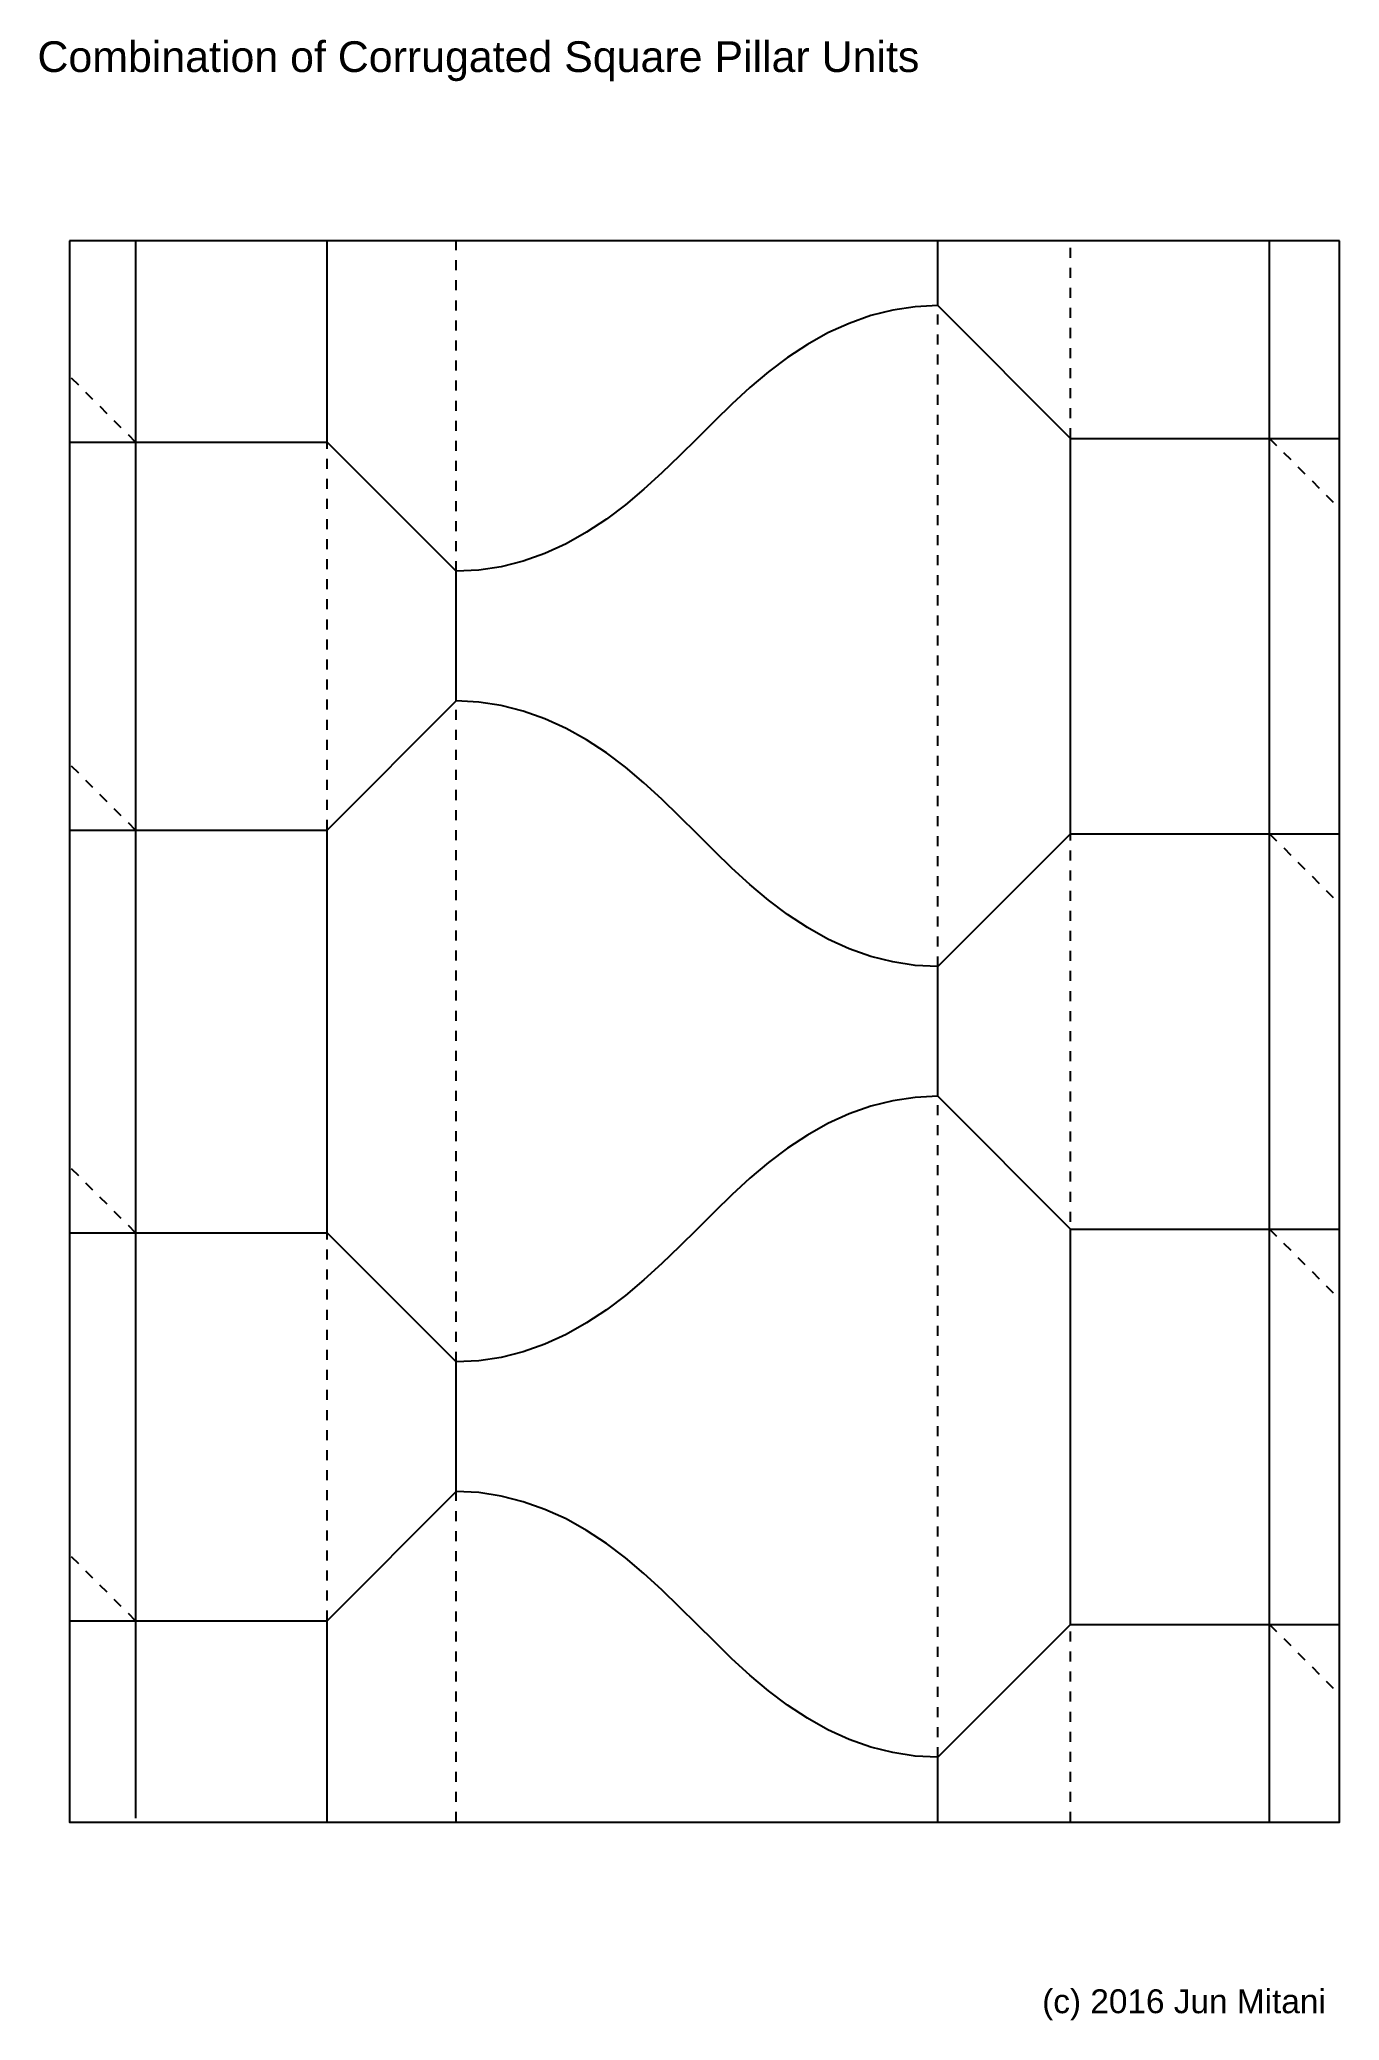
# Model space of a CAD drawing. Extents: x 11 to 194, y -288 to -9.
import ezdxf

# ---------------------------------------------------------------- set-up
doc = ezdxf.new("R2010")
doc.units = 0
for name, pattern in [('AI-LINETYPE-1', [2.822222, 1.411111, -1.411111]), ('AI-LINETYPE-10', [2.822222, 1.411111, -1.411111]), ('AI-LINETYPE-11', [2.822222, 1.411111, -1.411111]), ('AI-LINETYPE-12', [2.822222, 1.411111, -1.411111]), ('AI-LINETYPE-13', [2.822222, 1.411111, -1.411111]), ('AI-LINETYPE-14', [2.822222, 1.411111, -1.411111]), ('AI-LINETYPE-15', [2.822222, 1.411111, -1.411111]), ('AI-LINETYPE-16', [2.822222, 1.411111, -1.411111]), ('AI-LINETYPE-17', [2.822222, 1.411111, -1.411111]), ('AI-LINETYPE-18', [2.822222, 1.411111, -1.411111]), ('AI-LINETYPE-19', [2.822222, 1.411111, -1.411111]), ('AI-LINETYPE-2', [2.822222, 1.411111, -1.411111]), ('AI-LINETYPE-3', [2.822222, 1.411111, -1.411111]), ('AI-LINETYPE-4', [2.822222, 1.411111, -1.411111]), ('AI-LINETYPE-5', [2.822222, 1.411111, -1.411111]), ('AI-LINETYPE-6', [2.822222, 1.411111, -1.411111]), ('AI-LINETYPE-7', [2.822222, 1.411111, -1.411111]), ('AI-LINETYPE-8', [2.822222, 1.411111, -1.411111]), ('AI-LINETYPE-9', [2.822222, 1.411111, -1.411111])]:
    doc.linetypes.add(name, pattern=pattern)
for name, color, linetype in [('CUTLINE', 7, 'CONTINUOUS'), ('MOUNTAINLINE', 7, 'CONTINUOUS'), ('TEXT', 7, 'CONTINUOUS'), ('VALLEYLINE', 7, 'CONTINUOUS')]:
    doc.layers.add(name, color=color, linetype=linetype)

# ---------------------------------------------------------------- blocks, each defined once
blk = doc.blocks.new('BLOCK_2')
at = {"layer": 'VALLEYLINE', "color": 7, "linetype": 'AI-LINETYPE-9'}
blk.add_lwpolyline([(70.09, -37.29), (70.09, -37.29)], dxfattribs=at)
at = {"layer": 'VALLEYLINE', "color": 7, "linetype": 'AI-LINETYPE-10'}
blk.add_lwpolyline([(70.09, -83.78), (70.09, -37.29)], dxfattribs=at)
blk = doc.blocks.new('BLOCK_3')
at = {"layer": 'VALLEYLINE', "color": 7, "linetype": 'AI-LINETYPE-11'}
blk.add_lwpolyline([(137.82, -139.38), (137.82, -46.41)], dxfattribs=at)
blk = doc.blocks.new('BLOCK_4')
at = {"layer": 'VALLEYLINE', "color": 7, "linetype": 'AI-LINETYPE-12'}
blk.add_lwpolyline([(70.09, -194.98), (70.09, -102.02)], dxfattribs=at)
blk = doc.blocks.new('BLOCK_5')
at = {"layer": 'VALLEYLINE', "color": 7, "linetype": 'AI-LINETYPE-13'}
blk.add_lwpolyline([(137.82, -250.59), (137.82, -157.62)], dxfattribs=at)
blk = doc.blocks.new('BLOCK_6')
at = {"layer": 'MOUNTAINLINE', "color": 7}
blk.add_lwpolyline([(156.51, -120.7), (194.31, -120.7)], dxfattribs=at)
blk = doc.blocks.new('BLOCK_7')
at = {"layer": 'MOUNTAINLINE', "color": 7}
blk.add_lwpolyline([(156.51, -65.09), (194.31, -65.09)], dxfattribs=at)
blk = doc.blocks.new('BLOCK_8')
at = {"layer": 'MOUNTAINLINE', "color": 7}
blk.add_lwpolyline([(156.5, -176.3), (194.31, -176.3)], dxfattribs=at)
blk = doc.blocks.new('BLOCK_9')
at = {"layer": 'MOUNTAINLINE', "color": 7}
blk.add_lwpolyline([(156.5, -231.91), (194.31, -231.91)], dxfattribs=at)
blk = doc.blocks.new('BLOCK_10')
at = {"layer": 'MOUNTAINLINE', "color": 7}
blk.add_lwpolyline([(15.69, -65.61), (51.92, -65.61)], dxfattribs=at)
blk = doc.blocks.new('BLOCK_11')
at = {"layer": 'MOUNTAINLINE', "color": 7}
blk.add_lwpolyline([(15.69, -176.82), (51.92, -176.82)], dxfattribs=at)
blk = doc.blocks.new('BLOCK_12')
at = {"layer": 'MOUNTAINLINE', "color": 7}
blk.add_lwpolyline([(15.69, -120.19), (51.92, -120.19)], dxfattribs=at)
blk = doc.blocks.new('BLOCK_13')
at = {"layer": 'MOUNTAINLINE', "color": 7}
blk.add_lwpolyline([(15.69, -231.39), (51.92, -231.39)], dxfattribs=at)
blk = doc.blocks.new('BLOCK_14')
at = {"layer": 'MOUNTAINLINE', "color": 7}
blk.add_lwpolyline([(24.98, -37.29), (24.98, -259.18)], dxfattribs=at)
blk = doc.blocks.new('BLOCK_15')
at = {"layer": 'MOUNTAINLINE', "color": 7}
for points in [[(184.48, -37.29), (184.48, -37.29)], [(184.48, -259.71), (184.48, -37.29)]]:
    blk.add_lwpolyline(points, dxfattribs=at)
blk = doc.blocks.new('BLOCK_16')
at = {"layer": 'MOUNTAINLINE', "color": 7}
blk.add_lwpolyline([(156.51, -231.91), (156.51, -176.3)], dxfattribs=at)
blk = doc.blocks.new('BLOCK_17')
at = {"layer": 'MOUNTAINLINE', "color": 7}
blk.add_lwpolyline([(51.92, -176.82), (51.92, -120.19)], dxfattribs=at)
blk = doc.blocks.new('BLOCK_18')
at = {"layer": 'MOUNTAINLINE', "color": 7}
blk.add_lwpolyline([(156.51, -120.7), (156.51, -65.09)], dxfattribs=at)
blk = doc.blocks.new('BLOCK_19')
at = {"layer": 'MOUNTAINLINE', "color": 7}
blk.add_lwpolyline([(51.92, -259.71), (51.92, -231.39)], dxfattribs=at)
blk = doc.blocks.new('BLOCK_20')
at = {"layer": 'MOUNTAINLINE', "color": 7}
blk.add_lwpolyline([(51.92, -65.61), (51.92, -37.29)], dxfattribs=at)
blk = doc.blocks.new('BLOCK_21')
at = {"layer": 'MOUNTAINLINE', "color": 7}
blk.add_lwpolyline([(70.09, -102.02), (70.09, -83.78)], dxfattribs=at)
blk = doc.blocks.new('BLOCK_22')
at = {"layer": 'MOUNTAINLINE', "color": 7}
for points in [[(137.82, -37.29), (137.82, -37.29)], [(137.82, -46.41), (137.82, -37.29)]]:
    blk.add_lwpolyline(points, dxfattribs=at)
blk = doc.blocks.new('BLOCK_23')
at = {"layer": 'MOUNTAINLINE', "color": 7}
blk.add_lwpolyline([(70.09, -213.22), (70.09, -194.98)], dxfattribs=at)
blk = doc.blocks.new('BLOCK_24')
at = {"layer": 'MOUNTAINLINE', "color": 7}
blk.add_lwpolyline([(137.82, -157.62), (137.82, -139.38)], dxfattribs=at)
blk = doc.blocks.new('BLOCK_25')
at = {"layer": 'MOUNTAINLINE', "color": 7}
blk.add_lwpolyline([(137.82, -46.41), (134.65, -46.57), (131.5, -47.05), (128.39, -47.83), (125.34, -48.92), (122.37, -50.27), (119.49, -51.88), (116.7, -53.72), (114.01, -55.75), (111.41, -57.95), (108.88, -60.26), (106.4, -62.66), (103.96, -65.09), (101.51, -67.53), (99.03, -69.93), (96.5, -72.24), (93.9, -74.44), (91.21, -76.47), (88.42, -78.3), (85.54, -79.92), (82.57, -81.27), (79.53, -82.35), (76.42, -83.14), (73.26, -83.62), (70.09, -83.78)], dxfattribs=at)
blk = doc.blocks.new('BLOCK_26')
at = {"layer": 'MOUNTAINLINE', "color": 7}
blk.add_lwpolyline([(137.82, -46.41), (156.51, -65.09)], dxfattribs=at)
blk = doc.blocks.new('BLOCK_27')
at = {"layer": 'MOUNTAINLINE', "color": 7}
blk.add_lwpolyline([(137.82, -157.62), (134.65, -157.78), (131.5, -158.26), (128.39, -159.04), (125.34, -160.12), (122.37, -161.48), (119.49, -163.09), (116.7, -164.93), (114.01, -166.96), (111.41, -169.15), (108.88, -171.47), (106.4, -173.86), (103.96, -176.3), (101.51, -178.74), (99.03, -181.14), (96.5, -183.45), (93.9, -185.64), (91.21, -187.67), (88.42, -189.51), (85.54, -191.12), (82.57, -192.48), (79.53, -193.56), (76.42, -194.35), (73.26, -194.82), (70.09, -194.98)], dxfattribs=at)
blk = doc.blocks.new('BLOCK_28')
at = {"layer": 'MOUNTAINLINE', "color": 7}
blk.add_lwpolyline([(137.82, -157.62), (156.5, -176.3)], dxfattribs=at)
blk = doc.blocks.new('BLOCK_29')
at = {"layer": 'MOUNTAINLINE', "color": 7}
blk.add_lwpolyline([(51.92, -120.19), (70.09, -102.02)], dxfattribs=at)
blk = doc.blocks.new('BLOCK_30')
at = {"layer": 'MOUNTAINLINE', "color": 7}
blk.add_lwpolyline([(137.82, -139.38), (134.65, -139.22), (131.5, -138.74), (128.39, -137.96), (125.34, -136.88), (122.37, -135.52), (119.49, -133.91), (116.7, -132.07), (114.01, -130.04), (111.41, -127.85), (108.88, -125.53), (106.4, -123.14), (103.96, -120.7), (101.51, -118.26), (99.03, -115.86), (96.5, -113.55), (93.9, -111.36), (91.21, -109.33), (88.42, -107.49), (85.54, -105.88), (82.57, -104.52), (79.53, -103.44), (76.42, -102.65), (73.26, -102.18), (70.09, -102.02)], dxfattribs=at)
blk = doc.blocks.new('BLOCK_31')
at = {"layer": 'MOUNTAINLINE', "color": 7}
blk.add_lwpolyline([(137.82, -139.38), (156.51, -120.7)], dxfattribs=at)
blk = doc.blocks.new('BLOCK_32')
at = {"layer": 'MOUNTAINLINE', "color": 7}
blk.add_lwpolyline([(51.92, -231.39), (70.09, -213.22)], dxfattribs=at)
blk = doc.blocks.new('BLOCK_33')
at = {"layer": 'MOUNTAINLINE', "color": 7}
blk.add_lwpolyline([(137.82, -250.59), (134.65, -250.43), (131.5, -249.95), (128.39, -249.17), (125.34, -248.08), (122.37, -246.73), (119.49, -245.12), (116.7, -243.28), (114.01, -241.25), (111.41, -239.05), (108.88, -236.74), (106.4, -234.34), (103.96, -231.91), (101.51, -229.47), (99.03, -227.07), (96.5, -224.76), (93.9, -222.56), (91.21, -220.53), (88.42, -218.69), (85.54, -217.08), (82.57, -215.73), (79.53, -214.65), (76.42, -213.86), (73.26, -213.38), (70.09, -213.22)], dxfattribs=at)
blk = doc.blocks.new('BLOCK_34')
at = {"layer": 'MOUNTAINLINE', "color": 7}
blk.add_lwpolyline([(137.82, -250.59), (156.5, -231.91)], dxfattribs=at)
blk = doc.blocks.new('BLOCK_35')
at = {"layer": 'MOUNTAINLINE', "color": 7}
blk.add_lwpolyline([(51.92, -65.61), (70.09, -83.78)], dxfattribs=at)
blk = doc.blocks.new('BLOCK_36')
at = {"layer": 'MOUNTAINLINE', "color": 7}
blk.add_lwpolyline([(51.92, -176.82), (70.09, -194.98)], dxfattribs=at)

msp = doc.modelspace()

# ---------------------------------------------------------------- linework, layer by layer
at = {"layer": 'CUTLINE', "color": 7}
for points in [[(15.69, -37.29), (15.69, -259.71), (194.31, -259.71), (194.31, -37.29)], [(194.31, -37.29), (15.69, -37.29)]]:
    msp.add_lwpolyline(points, dxfattribs=at)
at = {"layer": 'MOUNTAINLINE', "color": 7}
msp.add_lwpolyline([(137.82, -259.71), (137.82, -250.59)], dxfattribs=at)
at = {"layer": 'VALLEYLINE', "color": 7, "linetype": 'AI-LINETYPE-19'}
msp.add_lwpolyline([(156.51, -65.09), (156.51, -37.29)], dxfattribs=at)
at = {"layer": 'VALLEYLINE', "color": 7, "linetype": 'AI-LINETYPE-8'}
msp.add_lwpolyline([(24.98, -65.61), (15.69, -56.32)], dxfattribs=at)
at = {"layer": 'VALLEYLINE', "color": 7, "linetype": 'AI-LINETYPE-15'}
msp.add_lwpolyline([(51.92, -120.18), (51.92, -65.61)], dxfattribs=at)
at = {"layer": 'VALLEYLINE', "color": 7, "linetype": 'AI-LINETYPE-1'}
msp.add_lwpolyline([(184.48, -65.09), (194.31, -74.93)], dxfattribs=at)
at = {"layer": 'VALLEYLINE', "color": 7, "linetype": 'AI-LINETYPE-5'}
msp.add_lwpolyline([(24.97, -120.19), (15.69, -110.9)], dxfattribs=at)
at = {"layer": 'VALLEYLINE', "color": 7, "linetype": 'AI-LINETYPE-17'}
msp.add_lwpolyline([(156.51, -175.28), (156.51, -120.7)], dxfattribs=at)
at = {"layer": 'VALLEYLINE', "color": 7, "linetype": 'AI-LINETYPE-2'}
msp.add_lwpolyline([(184.48, -120.7), (194.31, -130.53)], dxfattribs=at)
at = {"layer": 'VALLEYLINE', "color": 7, "linetype": 'AI-LINETYPE-6'}
msp.add_lwpolyline([(24.97, -176.82), (15.69, -167.53)], dxfattribs=at)
at = {"layer": 'VALLEYLINE', "color": 7, "linetype": 'AI-LINETYPE-16'}
msp.add_lwpolyline([(51.92, -231.39), (51.92, -176.82)], dxfattribs=at)
at = {"layer": 'VALLEYLINE', "color": 7, "linetype": 'AI-LINETYPE-3'}
msp.add_lwpolyline([(184.48, -176.3), (194.31, -186.14)], dxfattribs=at)
at = {"layer": 'VALLEYLINE', "color": 7, "linetype": 'AI-LINETYPE-14'}
msp.add_lwpolyline([(70.09, -259.71), (70.09, -213.22)], dxfattribs=at)
at = {"layer": 'VALLEYLINE', "color": 7, "linetype": 'AI-LINETYPE-7'}
msp.add_lwpolyline([(24.97, -231.39), (15.69, -222.11)], dxfattribs=at)
at = {"layer": 'VALLEYLINE', "color": 7, "linetype": 'AI-LINETYPE-18'}
msp.add_lwpolyline([(156.51, -259.71), (156.51, -231.91)], dxfattribs=at)
at = {"layer": 'VALLEYLINE', "color": 7, "linetype": 'AI-LINETYPE-4'}
msp.add_lwpolyline([(184.48, -231.91), (194.31, -241.74)], dxfattribs=at)

# ---------------------------------------------------------------- block references
at = {"layer": 'MOUNTAINLINE'}
for name in ['BLOCK_14', 'BLOCK_20', 'BLOCK_22', 'BLOCK_15', 'BLOCK_25', 'BLOCK_26', 'BLOCK_10', 'BLOCK_35', 'BLOCK_7', 'BLOCK_18', 'BLOCK_21', 'BLOCK_29', 'BLOCK_30', 'BLOCK_12', 'BLOCK_17', 'BLOCK_31', 'BLOCK_6', 'BLOCK_24', 'BLOCK_27', 'BLOCK_28', 'BLOCK_11', 'BLOCK_36', 'BLOCK_8', 'BLOCK_16', 'BLOCK_23', 'BLOCK_32', 'BLOCK_33', 'BLOCK_13', 'BLOCK_19', 'BLOCK_34', 'BLOCK_9']:
    msp.add_blockref(name, (0, 0), dxfattribs=at)
at = {"layer": 'VALLEYLINE'}
for name in ['BLOCK_2', 'BLOCK_3', 'BLOCK_4', 'BLOCK_5']:
    msp.add_blockref(name, (0, 0), dxfattribs=at)

# ---------------------------------------------------------------- texts
at = {"layer": 'TEXT', "color": 7, "attachment_point": 7}
for s, insert, char_height in [('\\fArial|b0|i0|c0|p34;\\W1;Combination of Corrugated Square Pillar Units', (11.19, -14.86), 4.318), ('\\fArial|b0|i0|c0|p34;\\W1;(c) 2016 Jun Mitani', (152.51, -287.61), 3.3584)]:
    msp.add_mtext(s, dxfattribs=dict(at, insert=insert, char_height=char_height))

doc.saveas('drawing.dxf')
